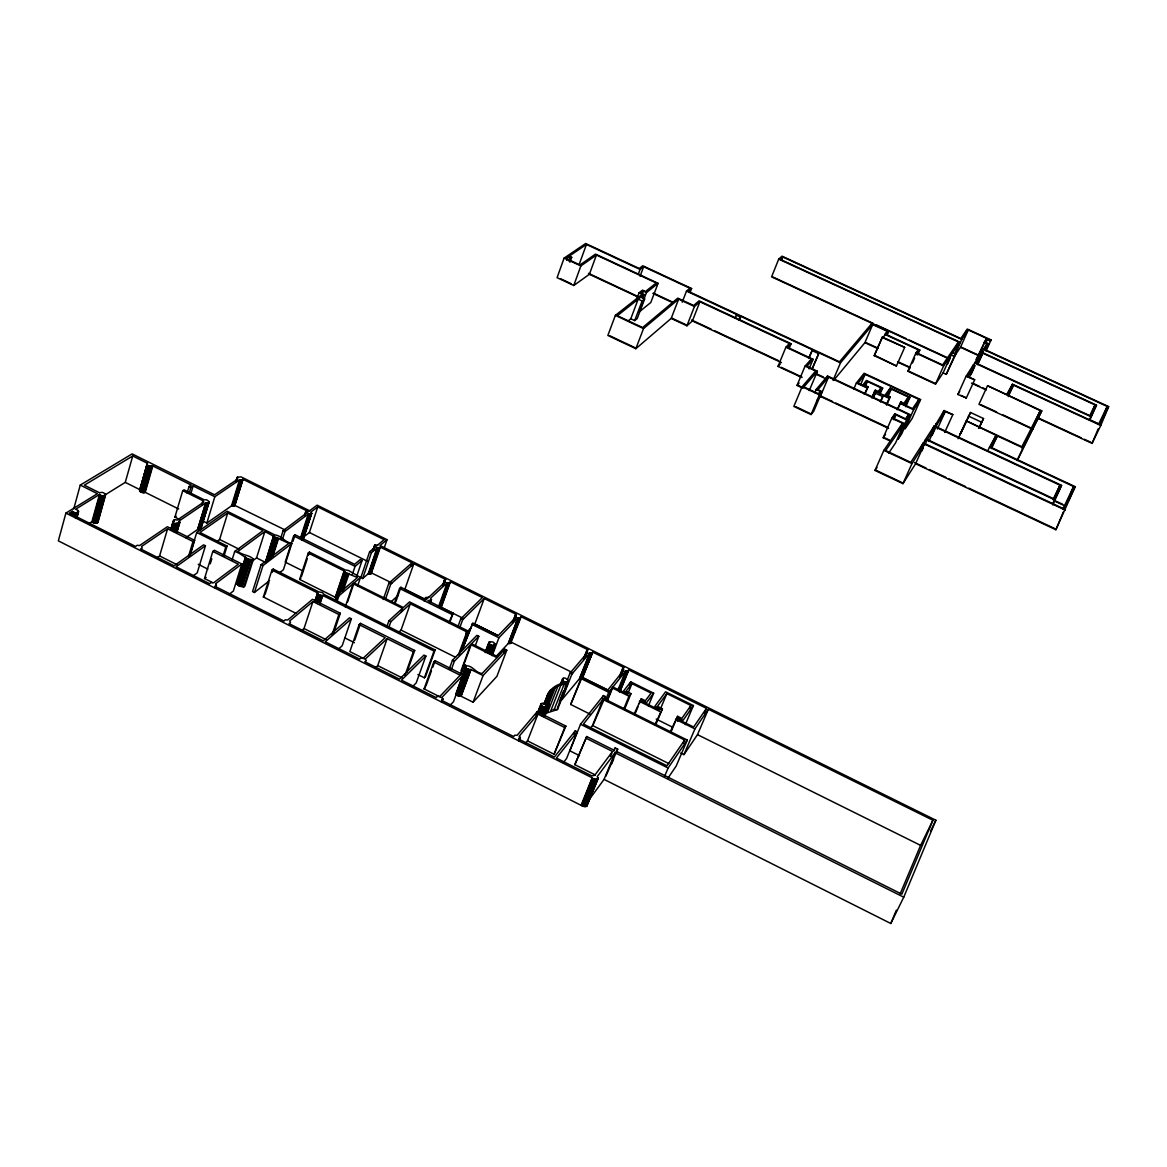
<?xml version="1.0" encoding="UTF-8"?>
<svg xmlns="http://www.w3.org/2000/svg" width="1167" height="1167" viewBox="0 0 1167 1167"><rect width="100%" height="100%" fill="white"/><g stroke="black" fill="none" stroke-linecap="round" stroke-linejoin="round"><path stroke-width="1.5" d="M543.982 715.152L547.892 705.204C542.801 693.023 555.492 682.958 566.768 682.855L567.833 683.381L557.534 709.492L545.077 713.591M73.74 508.929L80.26 485.093L97.43 493.685L65.892 513.101L58.35 540.861L582.406 806.003L586.753 806.193L598.117 778.637L597.198 776.668L615.038 752.715L903.739 897.19L890.786 923.491L604.068 779.381L587.161 802.342M592.646 652.63L581.866 678.727L592.617 652.076L623.791 667.48L619.852 677.02M592.617 652.076L582.289 678.479M441.024 697.414L424.059 688.895L433.803 662.01L435.131 660.682L463.445 674.862L441.841 697.443L442.804 699.398L441.491 700.273L513.743 736.596L514.574 735.225L517.127 735.283L537.156 711.739L565.864 726.093L554.077 754.247L527.499 740.885L525.281 743.539M311.691 513.188L303.026 539.679L311.647 513.582L310.86 512.065L317.745 506.901L384.147 539.679L369.618 551.772L360.836 577.621L362.645 578.526L368.232 573.756L377.029 548.023L380.354 547.25L371.194 573.653L368.232 573.756M202.227 520.745L206.851 523.049L231.518 505.88L234.698 505.763L242.969 479.272L307.038 510.942L305.696 511.627L306.469 513.13M303.274 539.344L302.807 538.075M336.971 599.167L335.279 597.227L299.627 579.43L308.234 553.056L344.119 570.896L345.826 572.837L357.467 577.534L337.044 594.849L338.941 595.797L353.105 583.748L402.498 608.328L401.331 611.625M568.475 680.886C560.889 686.065 561.094 672.163 568.475 680.886L557.418 708.033M176.728 532.692L179.733 522.568L179.018 521.036L205.611 502.992C211.402 504.859 208.485 498.528 204.342 499.884L184.05 489.804L182.738 490.665L174.904 517.156L179.558 519.475M182.738 490.665L203.014 500.745L203.773 502.087L177.165 520.103C173.052 518.44 174.16 522.101 172.599 523.195L174.466 524.129L179.733 522.568M565.864 726.093L564.711 727.522L537.943 714.131L519.155 736.289L520.249 737.952L518.95 739.222L554.369 757.033L575.302 730.819L577.286 731.811L566.593 758.492L563.267 762.722M212.452 582.523L204.517 578.54L212.817 551.422L214.407 550.27L241.846 563.982L215.589 583.733L216.347 585.44L214.874 586.257L283.975 621.063L285.142 619.823L287.724 619.983L312.508 599.342L340.326 613.258L333.485 633.462M234.698 505.763L242.969 479.272M234.961 505.442L285.638 530.226M309.62 510.767L241.015 476.865L237.251 477.347L237.674 479.126L214.538 494.793L132.119 453.89L80.26 485.093M232.087 559.883L234.713 551.466C241.671 553.304 245.376 559.153 252.13 560.175L253.414 559.197C249.578 554.85 242.605 555.492 237.893 551.451L264.88 531.51L273.618 536.222L265.463 563.077M71.391 514.72L72.339 511.263C75.169 515.07 82.186 510.796 75.519 509.293L99.487 494.487C106.051 499.564 106.97 490.461 99.545 492.795L84.33 485.18L132.732 455.991L147.45 463.299L139.894 489.673C138.465 492.022 143.512 493.364 145.219 492.328L152.804 465.954L191.286 485.064L189.039 486.537L187.085 493.13M71.829 515.114L72.762 511.657M72.5 515.522L73.448 512.05M73.288 515.843L74.236 512.386M74.163 516.077L75.111 512.619M75.038 516.193L75.986 512.736M75.388 517.915L76.803 512.736M76.103 517.798L77.533 512.605M76.336 517.594L78.233 510.679M76.643 518.06L78.539 511.161M77.037 517.214L78.612 511.613M314.827 601.341L317.628 592.894L271.955 570.08L263.348 596.979L295.762 613.244M88.925 523.604L91.93 521.707L99.487 494.487M97.59 521.08C99.078 523.91 93.71 523.429 92.426 522.13L99.997 494.91M93.097 522.524L100.668 495.304M93.885 522.845L101.471 495.625M94.731 523.049L102.317 495.844M95.577 523.152L103.163 495.946M96.365 523.137L103.965 495.931M97.051 522.991L105.176 493.904M97.576 522.743L105.497 494.37M97.911 522.393L105.614 494.808M104.096 495.508L125.263 482.379L132.732 455.991M139.486 490.694L147.45 463.299M139.748 491.132L147.159 463.532M140.2 491.57L147.305 464.743M140.813 491.949L147.771 465.166M141.543 492.284L149.113 465.881L148.384 465.56M142.345 492.518L149.93 466.129L152.804 465.954M143.162 492.649L150.747 466.26M143.935 492.678L151.52 466.289M144.62 492.576L152.206 466.202M156.699 557.972L159.587 555.944L167.596 528.797L192.993 541.503L194.612 540.365L167.377 526.725L139.617 545.529L137.137 545.295L135.605 546.462L69.32 513.115L72.339 511.263M170.601 529.949L173.387 520.642M171.17 528.724L173.664 520.292M170.995 529.964L174.131 520.03M171.855 528.739L173.854 521.985M172.468 530.883L174.466 524.129M173.956 529.876L175.954 523.122M174.262 531.744L176.757 523.312M175.094 531.831L177.588 523.385M175.852 531.787L178.347 523.356M176.757 529.658L179.251 521.226M176.625 531.802L179.63 521.693M176.786 532.269L179.791 522.16M189.419 492.386L190.892 487.456L193.124 485.968L214.816 496.734L239.454 480.016L242.911 479.622M190.688 494.21L193.124 485.968M202.022 504.056L203.014 500.745M202.051 504.48L203.058 501.183M188.398 556.761L192.993 541.503M190.119 554.398L196.727 532.488L227.171 511.234L274.814 534.909C281.335 535.42 284.938 542.509 291.896 543.399L283.391 569.759L279.249 573.012M185.801 537.695L197.631 529.468L205.611 502.992M190.031 555.609L194.612 540.365M197.631 529.468L205.888 503.079M197.909 529.555L198.726 529.701L206.705 503.225M198.726 529.701L199.513 529.73L207.493 503.269M202.577 520.847L205.071 512.59M199.513 529.73L208.178 503.181M201.512 526.244L208.995 501.474M200.199 529.643L208.733 502.992M200.753 529.453L209.243 501.912M206.851 523.049L214.816 496.734M167.596 528.797L141.528 546.492L142.228 548.096L140.551 548.942L174.116 565.82L203.569 544.843L205.45 545.777L197.208 572.866L193.007 575.944M514.487 619.517C518.44 615.257 513.976 612.835 516.222 616.832L498.221 635.592L472.81 622.988L462.001 650.267L472.212 624.622M210.264 563.807L211.825 558.73M235.851 481.475L236.974 477.653M235.982 481.898L237.251 477.347M236.653 480.571L237.703 477.128M216.683 541.576L219.615 539.475L227.725 513.028L263.042 530.591L234.713 551.466M231.518 505.88L239.454 480.016M232.131 506.04L240.081 480.177M495.027 644.461C493.787 646.795 488.594 644.913 488.958 642.346C497.638 639.268 494.939 650.238 491.219 654.687M232.919 506.128L240.854 480.279M233.633 506.113L241.584 480.264M234.231 505.997L242.182 480.148M223.189 555.419L225.785 547.002L227.098 546.054L199.936 532.488L227.725 513.028M223.976 556.148L227.098 546.054M215.209 587.935L216.274 584.492M215.37 588.431L216.435 584.988M241.846 563.982L233.371 591.042L229.213 594.236M245.508 556.863L237.032 583.938L239.468 586.082L243.64 587.089L244.924 586.097L253.414 559.197M237.164 584.404L245.61 557.476M237.499 584.886L245.945 557.943M238.024 585.338L246.47 558.409M238.695 585.746L247.156 558.818M239.468 586.082L247.929 559.139M240.3 586.301L248.775 559.358M241.131 586.403L249.607 559.474M241.905 586.374L250.365 559.46M242.123 586.33L250.599 559.401M243.64 587.089L252.13 560.175M250.847 562.217L256.536 557.914L264.88 531.51M273.618 536.222L288.832 543.414L261.087 564.653L252.553 591.552L254.421 592.5L269.592 580.582M254.421 592.5L262.983 565.587L291.896 543.399M265.215 562.625L273.589 535.828M265.988 561.429L273.866 536.674M266.937 560.233L274.303 537.126M267.549 560.656L274.901 537.549M268.789 559.358L275.631 537.899M269.592 559.635L276.433 538.177M270.934 558.132L277.25 538.337M272.232 556.528L278.023 538.381M272.786 556.469L278.577 538.323M280.503 538.848L283.114 530.649L317.103 505.165L387.021 539.665L384.103 548.169M282.326 539.767L284.952 531.554L308.263 514.02L311.647 513.582M265.142 594.28L268.906 582.523M272.144 572.457L273.209 569.088L318.868 591.902L322.442 592.559L324.032 594.411L435.145 649.975L425.474 676.685L424.38 677.794L417.874 674.526M356.562 576.775L362.076 560.496L360.238 559.591L354.578 564.303L295.091 534.778L293.646 535.886L285.2 562.115L302.851 570.926M292.975 541.342L295.091 534.778M304.529 515.449L305.696 511.627M304.689 515.887L305.944 511.306M305.258 514.501L306.367 511.073M300.459 538.104L308.263 514.02M301.086 538.264L308.89 514.195M301.859 538.366L309.663 514.282M302.005 540.058L310.378 514.268M302.589 539.927L311.531 512.765M302.501 537.827L309.401 532.517L317.745 506.901M301.363 576.819L307.286 558.701M308.365 555.419L309.43 552.122L345.286 569.948L348.597 570.517L360.472 577.49L357.671 585.703M301.261 630.88L304.004 628.546L312.946 601.53L338.882 614.513L340.326 613.258M314.93 601.822L317.614 592.953M315.25 602.303L317.716 593.419M316.315 601.107L318.037 593.915M316.972 601.53L319.204 594.82L318.533 594.382M317.176 603.558L319.977 595.17L319.204 594.82M318.562 602.128L320.808 595.418L322.792 595.476L434.036 651.069L435.145 649.975M319.393 602.26L321.64 595.535M319.612 603.937L322.413 595.549M319.991 603.864L322.792 595.476M335.265 597.387L344.119 570.896M335.41 597.84L344.265 571.509M335.352 599.867L344.615 571.976M336.3 598.773L345.155 572.428M337.526 597.533L345.826 572.837M337.248 600.801L338.941 595.797M339.947 592.909L346.599 573.157M341.318 591.479L347.416 573.362M342.106 591.581L348.218 573.478M342.835 591.552L349.152 573.405M352.288 574.543L355.06 566.36L362.076 560.496M332.041 634.746L338.882 614.513M345.272 606.884L353.105 583.748M347.606 601.924L354.039 582.96L360.472 577.49M362.645 578.526L371.442 552.677L377.029 548.023M372.579 550.999L374.695 545.149L377.656 545.077M373.28 549.715L374.695 545.149M373.411 550.08L375.161 544.931M373.586 550.168L374.447 546.287M312.946 601.53L289.679 620.961L290.554 622.551L288.993 623.586L323.288 640.829L349.458 617.824L351.384 618.787L342.194 645.73L338.27 649.26M368.626 573.872L377.408 548.14M369.399 573.989L378.181 548.257M370.114 573.989L378.91 548.271M370.727 573.887L379.523 548.169M406.904 672.309L414.708 650.471L360.53 623.368L359.115 624.637L349.852 651.594L364.44 658.932M354.753 640.202L360.53 623.368M383.228 599.502L388.888 583.164L412.024 562.815L380.325 547.163M385.635 598.788L390.741 584.083L413.833 563.719L445.677 579.445L443.737 584.579M394.446 603.164L399.581 588.46L400.894 587.293L426.028 599.765L445.356 581.808L444.437 580.218L445.677 579.445M386.598 627.423L388.932 620.756L402.498 608.328M395.759 601.982L400.894 587.293M389.092 626.708L390.843 621.705L410.317 603.806L466.873 631.93L458.456 654.862M410.828 566.243L412.024 562.815M375.132 668.035L377.714 665.598L387.152 638.67L413.351 651.784L414.708 650.471M413.833 563.719L404.847 589.379L425.401 599.59M398.443 632.514L401.054 630.078L410.317 603.806M424.234 601.151L425.59 597.519L428.712 597.271M430.142 603.427L431.498 599.794L430.565 598.204L447.18 582.712L449.82 582.771L450.404 581.779L482.394 597.592L460.775 618.846L457.814 627M404.949 675.314L413.351 651.784M442.599 585.353L444.642 579.868M442.599 585.776L444.437 580.641M443.183 584.74L445.021 579.605M438.573 606.665L447.18 582.712M690.368 291.662L691.608 288.497L642.798 265.77L639.239 268.468L585.674 243.509L564.113 258.097L557.082 277.673L573.756 285.507L589.393 274.289L596.425 255.033L656.262 282.954L645.468 291.517L642.492 290.131L639.064 292.829L635.986 300.969M439.23 606.825L447.836 582.873M439.974 606.913L448.595 582.96M440.659 606.869L449.266 582.917M449.82 582.771L440.586 608.415L441.17 607.409L463.43 618.466M440.98 608.138L450.404 581.779M566.666 260.329L567.833 257.076L570.327 258.243L571.713 257.294L569.233 256.127M387.152 638.67L365.344 658.99L366.292 660.668L364.819 661.718L399.479 679.15L423.942 655.095L425.882 656.058L416.196 682.914L412.535 686.604M569.146 261.496L570.327 258.243M569.963 262.167L571.713 257.294M424.38 677.794L434.036 651.069M425.999 685.86L431.469 670.762M432.694 667.393L435.131 660.682M448.916 622.58L453.117 613.215L427.895 600.699L431.498 599.794M579.488 263.596L586.447 244.443L640.056 269.431L643.644 266.718L689.887 288.249L686.502 291.079L682.199 302.224M449.572 622.988L453.117 613.215M573.756 285.507L580.86 265.945L596.425 255.033M459.681 627.934L462.657 619.779L484.232 598.511L516.412 614.411M449.383 668.603L452.446 660.259L476.895 635.359L478.791 636.307L475.159 646.11M451.323 669.581L454.386 661.222L470.709 644.549L497.011 657.648M441.432 701.805L442.687 698.391M441.607 702.33L442.862 698.916M459.492 653.797L467.909 630.895L409.529 601.88L403.374 607.511L354.039 582.96M484.232 598.511L474.794 624.097L497.186 635.213M460.98 670.894L470.709 644.549M463.036 666.736L471.541 643.703L478.791 636.307M460.527 674.176L463.605 665.832L464.67 664.738L466.785 665.788C472.868 665.788 475.625 673.14 482.161 673.476L504.888 649.275L506.784 650.209L496.909 676.349L473.073 702.228L461.082 696.218L457.872 695.765L455.874 693.854L465.735 666.897L463.605 665.832M460.98 674.73L464.67 664.738M456.107 694.365L465.735 666.897M463.445 674.862L453.511 701.673L449.893 705.51M456.545 694.89L465.998 667.67M547.25 706.195C545.908 708.617 540.511 706.531 541.08 703.832C550.08 700.798 547.06 712.162 543.195 716.596M457.143 695.357L466.435 668.18M457.872 695.765L467.777 669.056L467.033 668.662M458.675 696.072L468.58 669.377L471.001 669.537L483.065 675.562L506.784 650.209M459.506 696.261L469.411 669.566M460.294 696.32L470.213 669.625M460.994 696.247L470.914 669.566L461.082 696.218M485.91 650.53L488.958 642.346M485.166 652.572L489.294 642.025M485.866 651.405L488.915 643.221M486.158 651.901L489.804 641.806M486.624 652.397L489.688 644.199M487.252 652.834L490.315 644.651M487.996 653.214L491.044 645.03M488.783 653.491L491.847 645.307M586.447 244.443L565.937 258.374L579.984 264.938L595.506 254.1L658.1 283.304L646.46 292.567L643.353 291.108L642.127 294.347L615.374 315.367L607.847 335.483L635.855 348.7L671.185 318.416L678.64 299.117L694.438 306.498L699.894 301.772L789.388 343.506L785.916 347.183L777.995 366.394L801.729 377.51M489.586 653.651L492.649 645.468M490.344 653.68L493.408 645.511M490.971 653.301L494.648 643.498M491.001 653.593L494.064 645.409M473.073 702.228L483.065 675.562M491.263 653.797L494.939 643.994M492.197 655.679L498.907 637.78L518.06 617.751L520.292 617.912L521.153 616.76L587.818 649.698L584.667 657.663M638.261 274.216L640.056 269.431M640.056 276.229L643.644 266.718M512.649 622.157L515.333 614.951M512.43 623.163L515.654 614.644M513.568 621.267L516.135 614.44M503.648 652.543L504.888 649.275M627.977 321.042L630.778 318.781L638.189 299.131L642.127 300.984L644.665 298.942L640.727 297.104M496.369 656.146L508.389 643.353L518.06 617.751M508.389 643.353L518.148 617.781M508.491 643.382L509.264 643.542L518.936 617.956M509.264 643.542L519.665 617.999M509.994 643.586L520.292 617.912M510.621 643.498L521.153 616.76M642.711 297.804L643.951 294.551L640.829 293.092L643.353 291.108M630.778 318.781L634.688 320.619L642.127 300.984M646.46 292.567L639.078 312.027L650.792 302.501L658.1 283.304M644.665 298.942L637.24 318.533L634.688 320.619M635.855 348.7L643.513 328.598L678.64 299.117M704.43 713.095L706.473 708.34L628.634 669.873L628.196 670.967L625.702 670.967L612.923 687.013L607.059 701.527M518.44 740.272L519.753 736.858M518.863 740.622L520.103 737.413M519.009 741.162L520.249 737.952M671.185 318.416L686.925 325.797L694.438 306.498M535.857 715.079L537.156 711.739M537.841 712.147L541.08 703.832M537.039 714.233L541.444 703.511M538.104 713.256L541.999 703.293M527.499 740.885L537.943 714.131M538.468 714.116L541.707 705.802M686.925 325.797L692.41 320.94L699.894 301.772M539.737 712.935L542.334 706.283M543.764 704.518L547.629 694.613M540.481 713.343L543.078 706.691M544.172 703.891L548.68 692.352M545.004 703.453L550.153 690.28M540.642 715.327L543.895 707.012M544.916 704.62L546.856 699.646M547.819 697.822C549.657 688.545 559.299 684.227 567.833 683.381M541.459 715.517L544.712 707.202M548.009 699.048L551.218 690.806M545.85 705.685L547.148 702.374M542.247 715.561L545.5 707.246M547.95 702.111L553.1 688.953M542.932 715.473L546.273 706.837M543.297 715.663L547.192 705.699M547.017 708.661L555.375 687.334M545.062 715.692L548.971 705.743L547.936 700.185L549.745 692.877M547.717 712.176L558.016 685.948M560.087 685.102L562.64 678.581M560.539 684.752L563.092 678.333M550.693 711.009L560.977 684.825M561.531 683.629L562.815 680.376M562.056 684.125L563.34 680.857M562.713 684.577L563.997 681.309M563.486 684.927L564.77 681.674M553.975 710.12L564.259 683.964M567.468 679.573L570.021 673.082L587.76 652.222L586.709 650.807L587.818 649.698M559.372 701.644L561.298 696.743M561.619 695.911L563.559 691.024M565.164 686.955L567.089 682.068M559.343 703.205L568.329 680.39M589.641 653.141L571.932 674.03L561.692 699.981L579.518 678.654L589.641 653.141L592.005 653.228M623.791 667.48L622.726 668.326L623.82 670.033L607.861 690.018L582.085 677.225L580.991 678.538L570.692 704.474L590.137 714.175M583.558 658.786L586.972 650.048M583.617 659.355L587.395 649.8M583.733 659.253L586.884 651.288M584.725 658.144L587.249 651.769M579.518 678.654L589.977 653.243M579.853 678.756L580.612 678.873L590.735 653.36M591.421 653.36L580.612 678.873M582.085 677.225L570.692 704.474M554.077 754.247L564.711 727.522M734.977 318.299L736.858 314.55L686.502 291.079M738.915 320.123L740.782 316.374L812.465 349.794L809.154 357.715M739.513 319.554L740.782 316.374M573.96 734.145L575.302 730.819M604.039 699.777L605.352 696.524L603.427 695.576L580.524 724.255L569.89 750.819L579.547 755.676M595.301 774.961L574.835 764.677L586.724 736.537L613.638 750.002L615.199 747.901L617.693 749.141L616.322 752.467M986.057 350.99L991.075 339.962L967.297 329.036L960.791 338.503L781.992 256.156L778.725 259.132L771.577 276.871L948.873 358.853M586.724 736.537L574.835 764.677M602.128 698.814L603.427 695.576M590.327 728.281L592.53 725.495L603.033 699.441L684.679 740.024L683.293 743.262M593.244 724.576L605.352 696.524M781.554 260.226L782.853 257.017L961.768 339.437L968.274 329.94L989.558 339.728L986.232 338.78L976.137 359.596L978.354 356.139M605.44 700.39L608.722 692.294L612.237 687.888L628.998 696.203L630.982 693.636L626.066 691.185L631.945 683.643L651.098 693.11L645.351 700.754L641.296 698.741L634.017 714.233M607 700.798L612.237 687.888M619.502 676.291L622.872 667.947M619.546 676.743L623.222 667.655M621.53 674.526L623.47 669.756M617.927 690.076L625.702 670.967M618.539 690.237L626.3 671.113M619.269 690.31L627.044 671.2M619.269 691.841L627.686 671.142M619.779 691.652L628.634 669.873M620.129 691.36L628.692 670.281M629.421 685.044L630.734 681.834L653.651 693.183L648.356 705.962M581.151 805.011L592.252 777.849L65.892 513.101M581.691 805.522L592.252 777.849M628.021 693.242L631.945 683.643M582.406 806.003L593.522 778.827L592.792 778.36M583.223 806.382L594.339 779.206L598.117 778.637M623.718 709.098L628.998 696.203M584.069 806.63L595.185 779.468M624.389 709.726L630.982 693.636M584.9 806.747L596.031 779.585M589.729 796.142L591.684 791.357M585.659 806.703L596.789 779.556M586.753 806.193L597.956 777.572M586.286 806.514L598.146 778.126M610.487 756.464L611.858 753.123M613.842 751.227L615.199 747.901M604.068 779.381L615.038 752.715M605.863 776.215L617.693 749.141M611.537 764.108L613.594 759.119M634.658 714.831L637.984 706.794M639.312 703.57L641.296 698.741M789.111 348.51L791.08 343.725L699.077 300.823L693.636 305.521L677.779 298.125L642.609 327.562L617.358 315.703L643.951 294.551M660.201 709.521L666.853 693.606L690.922 705.51L689.566 708.69M654.906 724.605L662.433 708.777L657.473 706.327L666.853 693.606M803.027 388.275L797.003 385.446L805.084 366.073L811.342 359.057L785.916 347.183M808.541 358.4L812.465 349.794M655.723 724.853L662.433 708.777M810 362.251L811.342 359.057M903.739 897.19L935.89 820.226L379.99 545.543L387.021 539.665M890.815 441.316L883.186 437.742L891.778 418.224L902.499 423.256L883.871 450.345L874.987 470.447L902.952 483.649L915.599 463.737L1055.872 529.745L1075.215 486.668L991.089 447.384L997.362 435.962L1022.992 447.909L1041.795 410.857L1007.894 395.161L1013.539 385.183L1100.758 425.488L1092.079 443.387L1038.017 418.311M1100.758 425.488L1108.65 406.612L984.89 349.604L988.624 343.769L985.488 342.325L987.194 339.699L990.316 341.129L991.075 339.962M809.081 368.889L813.107 359.305L787.623 347.401L791.08 343.725M805.084 366.073L815.689 371.033L802.108 386.715L793.837 406.437L811.05 414.548L813.749 411.251L822.079 391.601L817.936 389.676L828.541 377.043L908.568 414.445L907.138 417.669M811.765 369.399L819.03 352.842L840.488 362.849L872.668 324.557L887.124 331.238L885.709 334.521M812.378 368.699L819.03 352.842M680.711 753.036L683.92 754.641L694.919 728.894L708.369 709.273L932.929 820.255L901.858 894.185L616.132 751.242M987.997 450.418L989.485 447.224L1073.611 486.522L1064.187 508.972L923.287 442.906L910.785 462.365L885.651 450.535L904.206 423.446L893.484 418.428L895.964 414.898L906.642 419.901L910.245 414.635L827.549 375.993L816.185 389.457L814.799 392.739M980.47 355.775L983.358 349.385L1107.22 406.437L1099.65 424.482L1012.489 384.206L1006.61 394.563L987.53 385.723L1040.293 410.667L1031.745 428.814L978.967 404.307L987.53 385.723M890.786 923.491L896.358 910.187M1055.872 529.745L1063.239 512.167M1092.079 443.387L1098.147 428.931M809.271 390.595L817.411 371.252L806.878 366.321L813.107 359.305M670.062 732.147L677.604 716.305L681.834 718.405L690.922 705.51M670.821 732.365L677.604 716.305M677.531 721.381L678.888 718.157L683.118 720.258L693.431 705.554L665.598 691.798L654.906 706.268L659.851 708.734L659.019 709.872L641.923 701.396L642.536 700.579L646.591 702.592L653.651 693.183M900.18 893.776L920.603 845.375L932.929 820.255M1062.947 508.914L1073.611 486.522M818.942 394.679L820.328 391.397L816.185 389.457M811.05 414.548L819.394 394.811L822.079 391.601M826.192 379.217L827.549 375.993M817.133 400.266L820.357 396.401L828.541 377.043M685.335 724.634L693.431 705.554M664.606 776.288L668.107 768.017L687.275 740.053L603.747 698.537M833.078 380.267L840.488 362.849M687.275 740.053L676.218 765.99L668.064 777.995M870.305 326.906L871.72 323.609L888.671 331.457L887.256 334.739M833.574 380.457L864.922 342.646L872.668 324.557M683.92 754.641L697.501 734.641L708.369 709.273M853.617 389.413L856.374 383.009L864.105 373.265L920.559 399.566L912.127 418.53L905.081 428.916L913.601 409.734L920.559 399.566M860.998 383.812L865.083 374.315L918.91 399.406L917.51 402.557M874.243 355.658L882.412 337.059L904.688 347.372L896.431 365.971L874.243 355.658L882.412 337.059M883.244 337.569L887.124 331.238M865.36 386.248L867.431 381.478L880.997 387.809L879.612 390.989M864.324 394.417L868.044 386.773L864.572 385.139L867.431 381.478M865.287 393.162L868.044 386.773M871.618 397.83L875.338 390.172L878.211 391.514L880.997 387.809M872.566 396.561L875.338 390.172M872.945 397.816L876.373 391.237L879.232 392.564L882.66 388.013L866.41 380.427L862.894 384.935L866.074 386.948L858.051 383.214L865.083 374.315M873.66 396.853L875.746 392.054L874.389 391.426M879.889 394.373L882.66 388.013M1052.794 504.932L1061.562 485.355L934.242 425.853L924.804 440.528L921.872 447.063M1089.803 420.12L1096.499 405.109L982.891 352.74L977.552 364.352M880.487 401.331L883.288 395.569L889.181 398.326L890.217 396.911L886.716 395.277L891.267 389.107L908.32 397.043L906.919 400.223M880.502 401.973L883.288 395.569M888.16 392.798L890.246 388.057L909.968 397.247L905.767 406.743M888.495 395.438L891.267 389.107M886.38 404.73L889.181 398.326M886.716 404.891L890.217 396.911M924.804 440.528L926.277 441.214L935.38 426.976L1059.942 485.195L1053.961 498.878L927.342 439.551M982.643 353.12L1095.054 404.934L1090.27 415.875L976.196 363.2L983.475 351.821L982.176 351.223L974.635 362.966L970.215 372.725M954.27 356.416L951.12 354.972L943.096 372.915L935.496 384.103L907.853 371.266L915.862 353.061L918.254 349.823L884.659 334.273M912.463 363.01L914.636 358.065M916.08 354.768L918.254 349.823M917.641 354.972L919.815 350.027L886.22 334.491L888.671 331.457M892.77 418.661L894.899 413.804L905.577 418.793L908.568 414.445M897.102 409.734L900.939 401.915L903.914 403.301L908.32 397.043M898.123 408.29L900.939 401.915M893.82 419.755L895.964 414.898M901.07 426.509L902.499 423.256M904.206 423.446L895.556 442.935L888.641 453.132M906.642 419.901L898.021 439.303L901.668 433.934L910.245 414.635M935.496 384.103L943.622 365.913L959.901 342.15L780.285 259.366L782.853 257.017M947.516 364.177L950.434 357.671M956.269 346.759L958.413 341.946L778.725 259.132M954.869 353.382L959.901 342.15M943.096 372.915L946.247 374.359L961.768 339.437M965.182 333.762L966.597 330.611M953.891 357.014L960.485 347.299L968.274 329.94M902.952 483.649L911.967 463.576L924.454 444.073L1065.398 510.169M920.34 449.455L923.287 442.906M915.599 463.737L924.454 444.073M921.872 451.016L923.345 447.749M924.833 444.919L927.036 440.032L1055.158 500.06M931.339 432.271L934.242 425.853M933.527 428.377L944.074 410.536L952.826 414.606L944.672 432.446M928.874 441.447L935.38 426.976M932.083 435.466L937.13 424.248L945.197 411.645L952.826 414.606M941.944 415.262L944.074 410.536M937.364 429.018L945.197 411.645M960.835 395.35L966.407 397.947L957.844 394.49L966.057 376.299L973.395 364.892L974.722 365.504L969.558 376.912M971.921 368.145L973.395 364.892M979.069 354.564L986.232 338.78M971.046 374.563L974.722 366.453M979.273 357.627L982.176 351.223M985.765 342.85L987.194 339.699M984.948 348.32L987.107 343.565L984.044 342.15M977.669 364.629L982.745 353.426M985.75 350.115L988.624 343.769M966.159 398.355L974.664 379.771L967.662 376.533L974.722 365.504M979.215 427.91L983.533 418.53L970.492 412.476L959.741 434.868L961.929 431.221M958.107 438.719L966.32 420.893L1021.884 446.786L1040.293 410.667M962.644 429.66L970.492 412.476M978.544 428.406L983.533 418.53M1009.484 390.712L1012.489 384.206M1008.259 396.605L1013.539 385.183M990.914 446.377L996.034 435.349L966.32 420.893M991.498 448.58L997.362 435.962M201.132 529.147L201.016 527.892M1017.055 460.513L1022.992 447.909M1017.288 460.513L1041.795 410.857M1089.672 416.123L1095.054 404.934M1089.555 419.493L1096.499 405.109M1052.984 499.607L1059.942 485.195M1053.042 502.962L1061.562 485.355M1107.22 406.437L1098.731 423.957L1088.869 419.391M1102.479 419.347L1108.65 406.612M1068.243 501.008L1075.215 486.668M930.493 831.196L935.89 820.226M1021.956 448.055L1025.224 441.637M989.485 447.224L996.034 435.349M974.664 379.771L966.057 376.299M957.844 394.49L959.697 391.572M983.358 349.385L987.107 343.565M946.247 374.359L955.758 354.243L952.608 352.799M874.987 470.447L876.971 467.529M684.679 740.024L666.955 765.785L583.442 724.065L603.033 699.441M706.473 708.34L693.621 727.026L678.071 719.31L678.888 718.157M918.91 399.406L912.55 408.654L901.58 403.534L904.965 404.365L909.968 397.247M958.413 341.946L942.615 364.935L917.422 353.265L919.815 350.027M883.186 437.742L885.563 434.343M891.778 418.224L894.899 413.804M907.853 371.266L909.472 369.064M557.87 707.771L558.059 706.458M890.246 388.057L885.053 395.073L888.145 397.261L876.081 391.616M896.431 365.971L874.55 355.279M904.688 347.372L882.106 337.438M630.734 681.834L623.47 691.127L628.386 693.563L627.773 694.365L612.923 687.013M577.286 731.811L556.396 758.054L591.844 775.88L594.659 775.369L612.544 751.46L585.601 737.982M820.328 391.397L818.388 393.731L803.873 386.919L817.411 371.252M871.72 323.609L839.511 361.799L688.253 291.312L691.608 288.497M797.003 385.446L799.103 383.039M371.194 573.653L371.573 572.953L392.01 583.019M777.995 366.394L780.329 363.885M424.059 688.895L425.386 687.538M465.881 633.054L470.972 627.934M511.102 643.294L511.482 642.317L572.88 672.79M425.882 656.058L401.463 680.142L436.312 697.662L437.1 696.407L439.842 696.436L460.192 675.226L433.803 662.01M390.682 602.114L398.399 595.17M351.384 618.787L325.257 641.821L359.728 659.151L360.88 657.852L363.375 657.998L385.212 637.693L359.115 624.637M299.627 579.43L300.823 578.467M263.348 596.979L264.603 595.972M308.234 553.056L309.43 552.122M271.955 570.08L273.209 569.088M204.517 578.54L206.121 577.344M205.45 545.777L176.042 566.783L209.768 583.748L210.644 582.683L213.663 582.756L238.374 564.215L212.817 551.422M174.904 517.156L176.232 516.266M552.925 709.594L557.534 709.492M319.977 595.17L320.808 595.418M149.113 465.881L149.93 466.129M467.777 669.056L468.58 669.377M961.097 347.11L978.457 355.118M960.485 347.299L978.427 355.57M974.635 362.966L1091.378 416.882M773.123 277.104L873.237 323.39M876.519 324.907L906.059 338.561M909.341 340.078L947.079 357.525M915.862 353.061L943.622 365.913M973.045 383.36L979.624 386.408M982.92 387.925L986.203 389.457M971.455 383.126L986.188 389.953M1038.586 418.063L1081.153 437.8M1084.435 439.317L1090.985 442.351M865.52 342.398L877.803 348.102M864.922 342.646L877.715 348.568M899.101 362.237L910.245 367.415M897.54 362.033L910.289 367.955M909.414 371.471L934.49 383.112M980.805 404.628L996.633 411.98M1002.716 414.796L1033.247 428.989M593.522 778.827L594.339 779.206M968.347 416.035L981.432 422.133M736.246 315.119L740.184 316.943M811.867 350.465L818.417 353.528M856.374 383.009L867.096 388.013M899.917 403.344L913.601 409.734M875.031 393.002L882.588 396.532M935.701 423.577L937.13 424.248M653.462 293.121L672.892 302.209M652.922 293.442L672.644 302.661M816.71 373.921L823.26 376.97M814.333 373.411L825.828 378.779M639.064 292.829L642.04 294.23M564.113 258.097L580.86 265.945M691.593 319.977L711.228 329.167M714.496 330.699L778.287 360.545M692.41 320.94L781.496 362.616M588.474 273.341L637.678 296.36M589.393 274.289L637.693 296.885M781.292 367.342L801.904 376.999M671.915 318.153L686.123 324.805M1056.062 501.168L1062.641 504.246M1054.472 501.022L1064.319 505.632M802.108 386.715L819.394 394.811M798.782 385.679L801.787 387.079M821.014 396.109L832.538 401.506M835.82 403.053L886.862 426.976M820.357 396.401L888.627 428.42M560.452 278.665L571.334 283.771M884.892 437.917L889.458 440.061M615.374 315.367L643.513 328.598M795.602 406.641L810.044 413.439M914.447 462.555L926 467.996M929.297 469.542L945.795 477.303M949.092 478.864L965.59 486.624M968.887 488.171L1054.676 528.534M883.871 450.345L911.967 463.576M609.83 335.804L634.95 347.649M876.767 470.622L901.77 482.438M369.618 551.772L371.442 552.677M309.401 532.517L367.357 561.239M639.341 701.338L660.289 711.724M675.503 719.266L694.919 728.894M608.576 690.499L582.552 677.691M697.501 734.641L920.603 845.375M283.114 530.649L284.952 531.554M293.646 535.886L355.06 566.36M388.888 583.164L390.741 584.083M399.581 588.46L451.877 614.425M460.775 618.846L462.657 619.779M471.585 624.214L498.907 637.78M570.021 673.082L571.932 674.03M580.991 678.538L608.722 692.294M189.039 486.537L190.892 487.456M656.219 719.076L672.163 726.997M471.541 643.703L497.828 656.788M125.263 482.379L139.894 489.673M145.219 492.328L178.682 509.016M388.932 620.756L390.843 621.705M592.53 725.495L668.764 763.554M219.615 539.475L238.754 549.03M256.536 557.914L265.186 562.231M401.054 630.078L455.641 657.327M547.892 705.204L548.971 705.743M196.727 532.488L225.785 547.002M261.087 564.653L262.983 565.587M452.446 660.259L454.386 661.222M580.524 724.255L668.107 768.017M198.23 564.288L207.843 569.117M344.732 637.824L354.476 642.711M159.587 555.944L176.946 564.668M304.004 628.546L326.541 639.866M377.714 665.598L402.119 677.867M426.32 599.488L425.401 597.898"/></g></svg>
